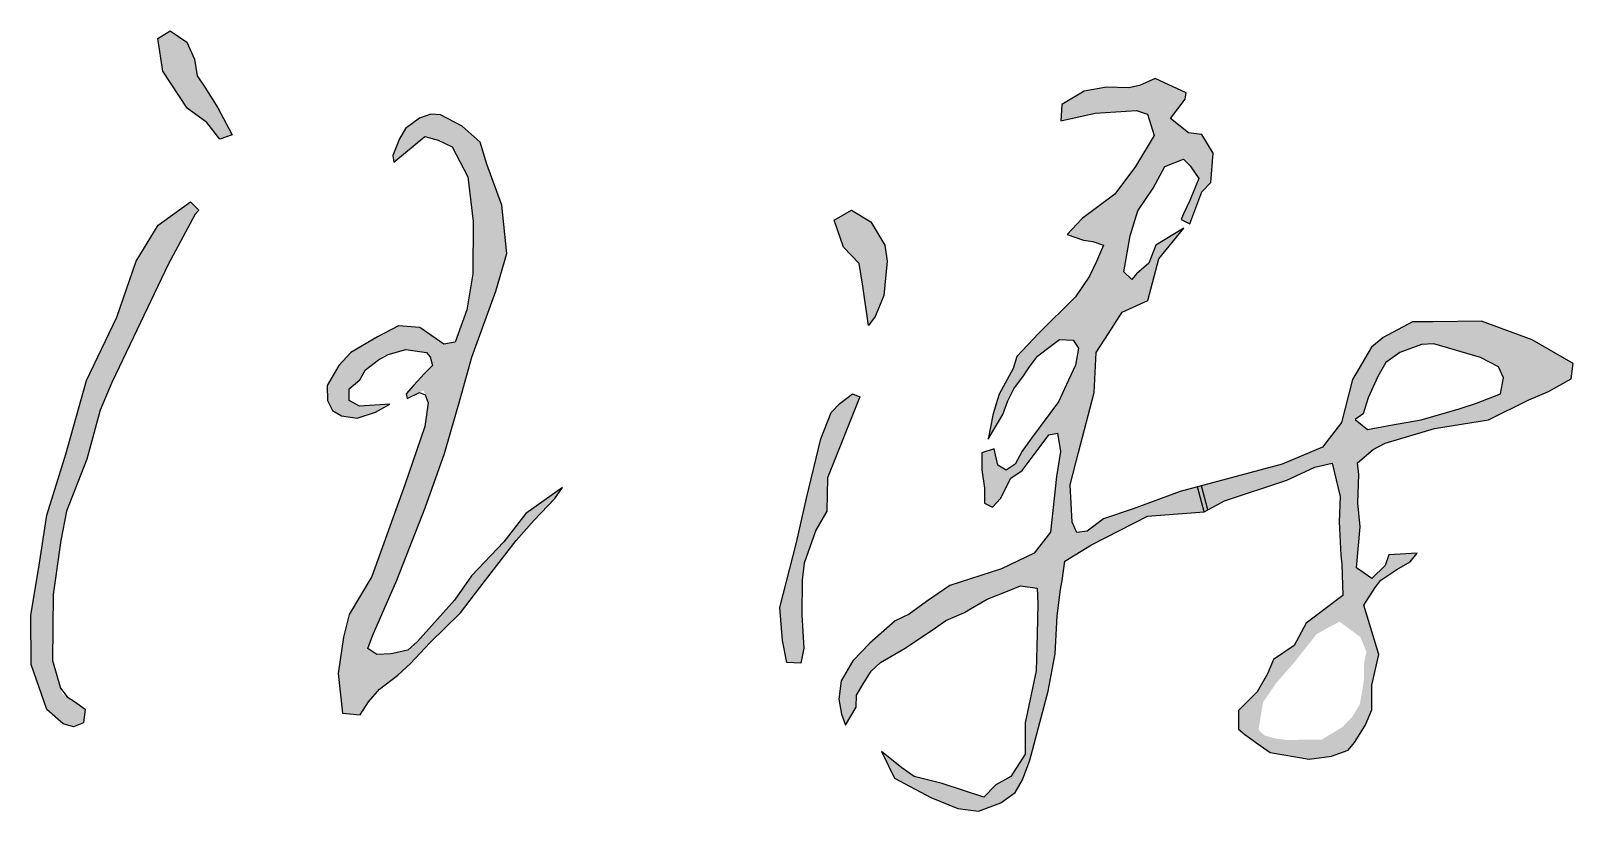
# Model space of a CAD drawing. Extents: x 1680110 to 4798266, y 269661 to 1249705.
# Drawn here: x 2474597 to 2477241, y 618040 to 619378 of the extents above; entities that cross this region are included whole.
import ezdxf

# ---------------------------------------------------------------- set-up
doc = ezdxf.new("R2010")
doc.units = 0
doc.header["$LTSCALE"] = 1000
doc.header["$MEASUREMENT"] = 0
doc.layers.add('PUB_TEXT', color=7, linetype='Continuous')

msp = doc.modelspace()

# ---------------------------------------------------------------- hatches: boundary and pattern name
at = {"layer": 'PUB_TEXT'}
h = msp.add_hatch(color=4, dxfattribs=at)
h.paths.add_polyline_path([(2474832.3, 618977.4), (2474882.9, 619072.2), (2474870.5, 619084.7), (2474815.2, 619044.8), (2474777, 618982.8), (2474744.2, 618886.9), (2474692.2, 618778.3), (2474656.8, 618652.3), (2474624.2, 618547.4), (2474611.2, 618462), (2474596.7, 618375.6), (2474597.3, 618291.5), (2474623.9, 618214.4), (2474652.3, 618189.8), (2474670, 618184.7), (2474687.1, 618191.7), (2474689.7, 618215), (2474671.3, 618228.3), (2474650.1, 618241), (2474633.9, 618298.6), (2474634.8, 618411.5), (2474648.1, 618504.2), (2474657.7, 618554.6), (2474692.7, 618643.6), (2474715.3, 618727.7), (2474735.7, 618775.2), (2474772.7, 618852.6)])
h.paths.add_polyline_path([(2474895.2, 619281.6), (2474882, 619300.9), (2474877, 619329.2), (2474863.8, 619358.6), (2474835.4, 619377.9), (2474814.1, 619364.7), (2474823.2, 619309), (2474864.8, 619245.1), (2474898.3, 619220.8), (2474920.6, 619192.4), (2474941.9, 619199.5), (2474917.5, 619246.1)])
h = msp.add_hatch(color=4, dxfattribs=at)
h.paths.add_polyline_path([(2476414.8, 618496.6), (2476511.1, 618546), (2476607.9, 618553.5), (2476596.5, 618596.1), (2476566.9, 618588.2), (2476486.6, 618558.1), (2476435.3, 618541.4), (2476407.4, 618520.2), (2476389.6, 618518), (2476381.8, 618535.8), (2476378.4, 618599.3), (2476392.9, 618655.1), (2476419.7, 618757.6), (2476422.7, 618826.6), (2476443.8, 618859.1), (2476467.3, 618895.3), (2476511.7, 618915.5), (2476530.2, 618986.8), (2476573.4, 619039.6), (2476525.3, 619010.4), (2476513.1, 618979.5), (2476492, 618961.4), (2476484.3, 618951.5), (2476470.5, 618964.7), (2476481, 619026.3), (2476494.2, 619069.2), (2476520.6, 619108.2), (2476540.4, 619145.6), (2476572.4, 619157.7), (2476583.9, 619146.2), (2476598.8, 619124.7), (2476583.4, 619087.3), (2476572.4, 619064.3), (2476568.5, 619054.4), (2476583.4, 619047.2), (2476604.3, 619101.6), (2476619.7, 619117.6), (2476623.6, 619168.2), (2476604, 619200), (2476581, 619202.8), (2476550.4, 619227.8), (2476575.4, 619260.5), (2476577.5, 619271.6), (2476523.9, 619296), (2476497.5, 619284.1), (2476478.7, 619280), (2476440.4, 619281.4), (2476402.1, 619274.4), (2476363.9, 619251.4), (2476362.3, 619223.8), (2476421.5, 619236.6), (2476491.9, 619241.4), (2476511.1, 619235), (2476522.3, 619198.3), (2476490.3, 619145.5), (2476455.1, 619097.6), (2476399.1, 619056), (2476373.5, 619028.9), (2476401.4, 619019), (2476417.5, 619016.8), (2476435.3, 619010.7), (2476423.6, 618982.4), (2476411.4, 618957.4), (2476387.5, 618921.9), (2476323.9, 618859.1), (2476287.1, 618819.5), (2476280.5, 618799.2), (2476256.5, 618754.8), (2476251, 618736.8), (2476245.8, 618719.1), (2476238, 618678), (2476263.1, 618719.9), (2476271.5, 618743.6), (2476281.9, 618764.2), (2476298.6, 618786.4), (2476308.5, 618801.7), (2476322.3, 618820.4), (2476339.6, 618833.2), (2476359.8, 618848.5), (2476383.5, 618847.5), (2476392.8, 618833.7), (2476387.4, 618804.6), (2476375.6, 618779), (2476358.3, 618742.1), (2476312, 618679.5), (2476296.2, 618657.3), (2476284.3, 618635.2), (2476268.6, 618624.8), (2476254.3, 618633.2), (2476247.9, 618661.3), (2476227.2, 618654.6), (2476227.2, 618625.3), (2476231.5, 618593.6), (2476231.5, 618568), (2476245.3, 618561.2), (2476259, 618576.1), (2476276.4, 618611), (2476295.8, 618624.1), (2476326.9, 618665.2), (2476341.9, 618685.1), (2476356.9, 618688.3), (2476361.8, 618656.5), (2476355, 618614.1), (2476344.9, 618518.3), (2476316.9, 618482.2), (2476260.8, 618455.5), (2476172.3, 618426.8), (2476132.2, 618399.3), (2476102.2, 618378), (2476078.6, 618366.2), (2476035.2, 618327.9), (2476006, 618298), (2475985.6, 618263.4), (2475981.6, 618232), (2475986.3, 618206.1), (2475993.4, 618187.2), (2476011.5, 618218.6), (2476012.3, 618239.1), (2476024.9, 618260.3), (2476037.5, 618280), (2476053.2, 618294.9), (2476095.7, 618319.3), (2476105.9, 618326.3), (2476147.7, 618354.6), (2476165, 618367.2), (2476197.2, 618380.6), (2476207.5, 618386.9), (2476235.8, 618403.4), (2476271.2, 618417.5), (2476293.2, 618426.2), (2476321.6, 618422.3), (2476323.1, 618395.5), (2476321.6, 618343.6), (2476320, 618280.7), (2476301.1, 618191.4), (2476301.1, 618137.7), (2476276.5, 618099.7), (2476250.8, 618085.2), (2476230.6, 618064), (2476159, 618087.4), (2476110.9, 618099.7), (2476089.7, 618114.3), (2476055, 618142.2), (2476077.4, 618096.4), (2476139.6, 618063.2), (2476186, 618044.5), (2476221.4, 618040), (2476259.6, 618054.4), (2476283.9, 618072.1), (2476296.6, 618093.6), (2476309.3, 618127.3), (2476340.8, 618245.6), (2476352.6, 618310), (2476355.8, 618375.2), (2476362, 618419.9), (2476364.4, 618435.6), (2476369.1, 618468.6)])
h.paths.add_polyline_path([(2476749.8, 618607.5), (2476797.6, 618630.1), (2476827.7, 618636.4), (2476841.3, 618579.3), (2476839.5, 618536), (2476842.2, 618478.7), (2476843.9, 618463.7), (2476845.7, 618409.8), (2476782.8, 618362.6), (2476762.5, 618323.8), (2476727.2, 618300), (2476716.6, 618275.3), (2476699, 618244.4), (2476667.2, 618212.7), (2476667.2, 618180.9), (2476677.8, 618171.2), (2476704.2, 618152.7), (2476721, 618140.4), (2476788.1, 618128.9), (2476826.1, 618134.2), (2476855.2, 618144.8), (2476865.8, 618158), (2476884.3, 618187.1), (2476895.8, 618213.6), (2476895.8, 618255.9), (2476907.3, 618308.8), (2476881.7, 618393.5), (2476901.1, 618423.5), (2476910.8, 618435.8), (2476938.2, 618454.3), (2476961.1, 618467.6), (2476973.5, 618482.6), (2476924.6, 618479.3), (2476918.1, 618461.4), (2476895.8, 618438.7), (2476869.2, 618457.5), (2476875.4, 618527.6), (2476871.6, 618568.4), (2476873.5, 618617.4), (2476871, 618637.2), (2476897.7, 618660.1), (2476918.1, 618670.7), (2477003.1, 618696.3), (2477095.6, 618710.8), (2477164.8, 618745.3), (2477198.3, 618759.8), (2477237.3, 618781), (2477240.6, 618807.7), (2477170.4, 618847.9), (2477083.4, 618880.2), (2477000.8, 618879.1), (2476965.1, 618879.1), (2476914.9, 618852.3), (2476894.9, 618835.6), (2476862.5, 618779.9), (2476843.5, 618706.3), (2476811.2, 618664), (2476742, 618635), (2476603.3, 618597.9), (2476614.3, 618556.9), (2476643, 618572.3)])
h.paths.add_polyline_path([(2476867, 618711.7), (2476880.8, 618721.3), (2476889.4, 618748.6), (2476905.8, 618785.3), (2476919.8, 618809.5), (2476943.3, 618826.7), (2476980.8, 618839.9), (2477001.9, 618841.5), (2477082, 618817.9), (2477112.9, 618801.8), (2477121.5, 618782.7), (2477116, 618755.5), (2477075.2, 618739.5), (2477045.5, 618729.6), (2476980, 618711.1), (2476931.2, 618702.4), (2476888, 618694.4)], flags=16)
h.paths.add_polyline_path([(2476821.6, 618355.2), (2476840.4, 618364.9), (2476875.8, 618338.5), (2476886.3, 618313.5), (2476882.1, 618294), (2476882.1, 618264.9), (2476875.1, 618223.9), (2476861.9, 618201.7), (2476845.2, 618184.3), (2476809.8, 618162.8), (2476749.3, 618162.1), (2476729.2, 618164.9), (2476711.8, 618169.7), (2476701.3, 618179.4), (2476709, 618226.7), (2476731.9, 618260), (2476761.1, 618293.4), (2476800.8, 618343.4)], flags=16)
h.paths.add_polyline_path([(2476603.3, 618597.9), (2476596.5, 618596.1), (2476607.9, 618553.5), (2476614.3, 618556.9)], flags=17)
msp.add_hatch(color=4, dxfattribs=at).paths.add_polyline_path([(2475277.8, 618740.3), (2475272.2, 618699.6), (2475237.6, 618599.6), (2475181, 618442.5), (2475142.5, 618377.1), (2475132.6, 618338.6), (2475123.7, 618275.9), (2475130.8, 618207.9), (2475161.3, 618205.2), (2475175.6, 618227.6), (2475194.5, 618249.1), (2475225.8, 618273.3), (2475247.3, 618293), (2475280.5, 618328.8), (2475333.4, 618379.8), (2475366.5, 618423.7), (2475428.4, 618504.3), (2475459.7, 618539.2), (2475494.7, 618575.9), (2475508.1, 618594.7), (2475445.5, 618550.1), (2475407.3, 618501.7), (2475351.9, 618443.4), (2475322.7, 618401.8), (2475259.7, 618330.7), (2475242.9, 618316.2), (2475214.4, 618309.5), (2475189.7, 618308.4), (2475174.6, 618319), (2475182.5, 618340.8), (2475224, 618436.2), (2475272.6, 618560.1), (2475305.9, 618653.4), (2475332.7, 618746.6), (2475352.5, 618818.7), (2475393.7, 618931.4), (2475412.6, 618996), (2475404, 619079.1), (2475378.3, 619149.3), (2475367, 619187), (2475336.2, 619214.6), (2475299.1, 619234.1), (2475282.2, 619235.3), (2475262.7, 619228.4), (2475238.8, 619210.2), (2475228.8, 619192.6), (2475217.5, 619164.4), (2475219.1, 619152.7), (2475272.1, 619197), (2475294.8, 619190.2), (2475318.7, 619178.8), (2475345.9, 619127.6), (2475354.9, 619051.3), (2475354.2, 618961.3), (2475344.1, 618899.7), (2475323.9, 618844.3), (2475304.4, 618840.7), (2475263.7, 618869.4), (2475226.9, 618871.9), (2475191.1, 618853.3), (2475145.2, 618826.6), (2475124.4, 618804), (2475104.4, 618769.9), (2475105.3, 618744.2), (2475113.7, 618727), (2475129.2, 618717.7), (2475156.3, 618714.1), (2475187.3, 618723.9), (2475212.1, 618738), (2475160.3, 618734.5), (2475142.1, 618744.2), (2475142.5, 618764.2), (2475160.7, 618779.7), (2475170.5, 618796.5), (2475202.1, 618821.2), (2475239.6, 618831.5), (2475279.6, 618825.5), (2475285.3, 618804), (2475271.5, 618790.3), (2475252.9, 618769.9), (2475240.1, 618755.8), (2475241.8, 618747.4), (2475270, 618761.4)])
h = msp.add_hatch(color=4, dxfattribs=at)
h.paths.add_polyline_path([(2476005.5, 618755.4), (2475983.6, 618739.1), (2475968.6, 618723.5), (2475951.1, 618678.4), (2475926.6, 618576.7), (2475909, 618500.6), (2475880.8, 618389.4), (2475885, 618332.4), (2475892.8, 618295.1), (2475916.7, 618293.7), (2475921.6, 618319.7), (2475918.1, 618376.7), (2475918.7, 618436.3), (2475922.6, 618465), (2475942.5, 618521.6), (2475961, 618554.4), (2475962.4, 618611.4), (2476017.9, 618750.4)])
h.paths.add_polyline_path([(2476016.9, 618979.2), (2476022.8, 618940), (2476032.8, 618872.8), (2476043.9, 618887.9), (2476048.9, 618898.9), (2476058.9, 618924), (2476064.9, 618983.1), (2476060.9, 619010.2), (2476036.8, 619050.3), (2476003.7, 619070.4), (2475973.6, 619053.3), (2475989.7, 619007.2)])

# ---------------------------------------------------------------- linework, layer by layer
at = {"layer": 'PUB_TEXT', "color": 4}
for p, q in [((2476607.9, 618553.5), (2476596.5, 618596.1)), ((2476614.3, 618556.9), (2476603.3, 618597.9))]:
    msp.add_line(p, q, dxfattribs=at)
for points in [[(2474864.8, 619245.1), (2474823.2, 619309), (2474814.1, 619364.7), (2474835.4, 619377.9), (2474863.8, 619358.6), (2474877, 619329.2), (2474882, 619300.9), (2474895.2, 619281.6), (2474917.5, 619246.1), (2474941.9, 619199.5), (2474920.6, 619192.4), (2474898.3, 619220.8), (2474864.8, 619245.1)], [(2475219.1, 619152.7), (2475272.1, 619197), (2475294.8, 619190.2), (2475318.7, 619178.8), (2475345.9, 619127.6), (2475354.9, 619051.3), (2475354.2, 618961.3), (2475344.1, 618899.7), (2475323.9, 618844.3), (2475304.4, 618840.7), (2475263.7, 618869.4), (2475226.9, 618871.9), (2475191.1, 618853.3), (2475145.2, 618826.6), (2475124.4, 618804), (2475104.4, 618769.9), (2475105.3, 618744.2), (2475113.7, 618727), (2475129.2, 618717.7), (2475156.3, 618714.1), (2475187.3, 618723.9), (2475212.1, 618738), (2475160.3, 618734.5), (2475142.1, 618744.2), (2475142.5, 618764.2), (2475160.7, 618779.7), (2475170.5, 618796.5), (2475192.6, 618813.8), (2475209, 618823.1), (2475239.6, 618831.5), (2475275.1, 618826.2), (2475281.3, 618819.1), (2475285.3, 618804), (2475271.5, 618790.3), (2475252.9, 618769.9), (2475240.1, 618755.8), (2475241.8, 618747.4), (2475263.1, 618758), (2475272.9, 618753.6), (2475277.8, 618740.3), (2475272.2, 618699.6), (2475237.6, 618599.6), (2475181, 618442.5), (2475142.5, 618377.1), (2475132.6, 618338.6), (2475123.7, 618275.9), (2475130.8, 618207.9), (2475161.3, 618205.2), (2475175.6, 618227.6), (2475194.5, 618249.1), (2475225.8, 618273.3), (2475247.3, 618293), (2475280.5, 618328.8), (2475333.4, 618379.8), (2475366.5, 618423.7), (2475428.4, 618504.3), (2475459.7, 618539.2), (2475494.7, 618575.9), (2475508.1, 618594.7), (2475445.5, 618550.1), (2475407.3, 618501.7), (2475351.9, 618443.4), (2475322.7, 618401.8), (2475259.7, 618330.7), (2475242.9, 618316.2), (2475214.4, 618309.5), (2475189.7, 618308.4), (2475174.6, 618319), (2475182.5, 618340.8), (2475224, 618436.2), (2475272.6, 618560.1), (2475305.9, 618653.4), (2475332.7, 618746.6), (2475352.5, 618818.7), (2475393.7, 618931.4), (2475412.6, 618996), (2475404, 619079.1), (2475378.3, 619149.3), (2475367, 619187), (2475336.2, 619214.6), (2475299.1, 619234.1), (2475282.2, 619235.3), (2475262.7, 619228.4), (2475238.8, 619210.2), (2475228.8, 619192.6), (2475217.5, 619164.4), (2475217.5, 619164.4), (2475219.1, 619152.7)], [(2474878.4, 619063.8), (2474832.3, 618977.4), (2474772.7, 618852.6), (2474735.7, 618775.2), (2474715.3, 618727.7), (2474692.7, 618643.6), (2474657.7, 618554.6), (2474648.1, 618504.2), (2474634.8, 618411.5), (2474633.9, 618298.6), (2474647.3, 618251.1), (2474658.7, 618235.9), (2474671.3, 618228.3), (2474689.7, 618215), (2474689.7, 618215), (2474687.1, 618191.7), (2474670, 618184.7), (2474652.3, 618189.8), (2474623.9, 618214.4), (2474597.3, 618291.5), (2474596.7, 618375.6), (2474611.2, 618462), (2474624.2, 618547.4), (2474656.8, 618652.3), (2474692.2, 618778.3), (2474744.2, 618886.9), (2474777, 618982.8), (2474815.2, 619044.8), (2474870.5, 619084.7), (2474884.5, 619070.7), (2474878.4, 619063.8)], [(2476032.8, 618872.8), (2476022.8, 618940), (2476016.9, 618979.2), (2475989.7, 619007.2), (2475973.6, 619053.3), (2476003.7, 619070.4), (2476036.8, 619050.3), (2476060.9, 619010.2), (2476064.9, 618983.1), (2476058.9, 618924), (2476048.9, 618898.9), (2476043.9, 618887.9), (2476032.8, 618872.8)], [(2476867, 618711.7), (2476888, 618694.4), (2476931.2, 618702.4), (2476980, 618711.1), (2477045.5, 618729.6), (2477075.2, 618739.5), (2477116, 618755.5), (2477121.5, 618782.7), (2477112.9, 618801.8), (2477082, 618817.9), (2477001.9, 618841.5), (2476980.8, 618839.9), (2476943.3, 618826.7), (2476919.8, 618809.5), (2476905.8, 618785.3), (2476889.4, 618748.6), (2476880.8, 618721.3), (2476867, 618711.7)], [(2476017.9, 618750.4), (2475962.4, 618611.4), (2475961, 618554.4), (2475942.5, 618521.6), (2475922.6, 618465), (2475918.7, 618436.3), (2475918.1, 618376.7), (2475921.6, 618319.7), (2475916.7, 618293.7), (2475916.7, 618293.7), (2475892.8, 618295.1), (2475885, 618332.4), (2475880.8, 618389.4), (2475909, 618500.6), (2475926.6, 618576.7), (2475951.1, 618678.4), (2475968.6, 618723.5), (2475983.6, 618739.1), (2476005.5, 618755.4), (2476017.9, 618750.4)]]:
    msp.add_lwpolyline(points, dxfattribs=at)
msp.add_lwpolyline([(2476362.3, 619223.8), (2476421.5, 619236.6), (2476491.9, 619241.4), (2476511.1, 619235), (2476522.3, 619198.3), (2476490.3, 619145.5), (2476455.1, 619097.6), (2476399.1, 619056), (2476399.1, 619056), (2476373.5, 619028.9), (2476401.4, 619019), (2476417.5, 619016.8), (2476435.3, 619010.7), (2476423.6, 618982.4), (2476411.4, 618957.4), (2476387.5, 618921.9), (2476323.9, 618859.1), (2476287.1, 618819.5), (2476280.5, 618799.2), (2476256.5, 618754.8), (2476251, 618736.8), (2476245.8, 618719.1), (2476238, 618678), (2476263.1, 618719.9), (2476271.5, 618743.6), (2476281.9, 618764.2), (2476298.6, 618786.4), (2476308.5, 618801.7), (2476322.3, 618820.4), (2476339.6, 618833.2), (2476359.8, 618848.5), (2476383.5, 618847.5), (2476392.8, 618833.7), (2476387.4, 618804.6), (2476375.6, 618779), (2476358.3, 618742.1), (2476312, 618679.5), (2476296.2, 618657.3), (2476284.3, 618635.2), (2476268.6, 618624.8), (2476254.3, 618633.2), (2476247.9, 618661.3), (2476227.2, 618654.6), (2476227.2, 618625.3), (2476231.5, 618593.6), (2476231.5, 618568), (2476245.3, 618561.2), (2476259, 618576.1), (2476276.4, 618611), (2476295.8, 618624.1), (2476326.9, 618665.2), (2476341.9, 618685.1), (2476356.9, 618688.3), (2476361.8, 618656.5), (2476355, 618614.1), (2476344.9, 618518.3), (2476316.9, 618482.2), (2476260.8, 618455.5), (2476172.3, 618426.8), (2476132.2, 618399.3), (2476102.2, 618378), (2476078.6, 618366.2), (2476035.2, 618327.9), (2476006, 618298), (2475985.6, 618263.4), (2475981.6, 618232), (2475986.3, 618206.1), (2475993.4, 618187.2), (2475993.4, 618187.2), (2476011.5, 618218.6), (2476012.3, 618239.1), (2476024.9, 618260.3), (2476037.5, 618280), (2476053.2, 618294.9), (2476095.7, 618319.3), (2476105.9, 618326.3), (2476147.7, 618354.6), (2476165, 618367.2), (2476197.2, 618380.6), (2476207.5, 618386.9), (2476235.8, 618403.4), (2476271.2, 618417.5), (2476293.2, 618426.2), (2476321.6, 618422.3), (2476323.1, 618395.5), (2476321.6, 618343.6), (2476320, 618280.7), (2476301.1, 618191.4), (2476301.1, 618137.7), (2476276.5, 618099.7), (2476250.8, 618085.2), (2476230.6, 618064), (2476159, 618087.4), (2476110.9, 618099.7), (2476089.7, 618114.3), (2476055, 618142.2), (2476055, 618142.2), (2476077.4, 618096.4), (2476139.6, 618063.2), (2476186, 618044.5), (2476221.4, 618040), (2476259.6, 618054.4), (2476283.9, 618072.1), (2476296.6, 618093.6), (2476309.3, 618127.3), (2476340.8, 618245.6), (2476352.6, 618310), (2476355.8, 618375.2), (2476362, 618419.9), (2476364.4, 618435.6), (2476369.1, 618468.6), (2476414.8, 618496.6), (2476511.1, 618546), (2476607.9, 618553.5), (2476643, 618572.3), (2476749.8, 618607.5), (2476797.6, 618630.1), (2476827.7, 618636.4), (2476841.3, 618579.3), (2476839.5, 618536), (2476842.2, 618478.7), (2476843.9, 618463.7), (2476845.7, 618409.8), (2476782.8, 618362.6), (2476762.5, 618323.8), (2476727.2, 618300), (2476716.6, 618275.3), (2476699, 618244.4), (2476667.2, 618212.7), (2476667.2, 618180.9), (2476677.8, 618171.2), (2476704.2, 618152.7), (2476721, 618140.4), (2476788.1, 618128.9), (2476826.1, 618134.2), (2476855.2, 618144.8), (2476865.8, 618158), (2476884.3, 618187.1), (2476895.8, 618213.6), (2476895.8, 618255.9), (2476907.3, 618308.8), (2476881.7, 618393.5), (2476901.1, 618423.5), (2476910.8, 618435.8), (2476938.2, 618454.3), (2476961.1, 618467.6), (2476973.5, 618482.6), (2476924.6, 618479.3), (2476918.1, 618461.4), (2476895.8, 618438.7), (2476869.2, 618457.5), (2476875.4, 618527.6), (2476871.6, 618568.4), (2476873.5, 618617.4), (2476871, 618637.2), (2476897.7, 618660.1), (2476918.1, 618670.7), (2477003.1, 618696.3), (2477095.6, 618710.8), (2477164.8, 618745.3), (2477198.3, 618759.8), (2477237.3, 618781), (2477240.6, 618807.7), (2477170.4, 618847.9), (2477170.4, 618847.9), (2477083.4, 618880.2), (2477000.8, 618879.1), (2476965.1, 618879.1), (2476914.9, 618852.3), (2476894.9, 618835.6), (2476862.5, 618779.9), (2476843.5, 618706.3), (2476843.5, 618706.3), (2476811.2, 618664), (2476742, 618635), (2476566.9, 618588.2), (2476486.6, 618558.1), (2476435.3, 618541.4), (2476407.4, 618520.2), (2476389.6, 618518), (2476381.8, 618535.8), (2476378.4, 618599.3), (2476392.9, 618655.1), (2476419.7, 618757.6), (2476422.7, 618826.6), (2476443.8, 618859.1), (2476467.3, 618895.3), (2476511.7, 618915.5), (2476530.2, 618986.8), (2476573.4, 619039.6), (2476525.3, 619010.4), (2476513.1, 618979.5), (2476492, 618961.4), (2476484.3, 618951.5), (2476470.5, 618964.7), (2476481, 619026.3), (2476494.2, 619069.2), (2476520.6, 619108.2), (2476540.4, 619145.6), (2476572.4, 619157.7), (2476583.9, 619146.2), (2476598.8, 619124.7), (2476583.4, 619087.3), (2476572.4, 619064.3), (2476568.5, 619054.4), (2476583.4, 619047.2), (2476604.3, 619101.6), (2476619.7, 619117.6), (2476623.6, 619168.2), (2476604, 619200), (2476581, 619202.8), (2476550.4, 619227.8), (2476575.4, 619260.5), (2476577.5, 619271.6), (2476523.9, 619296), (2476497.5, 619284.1), (2476478.7, 619280), (2476440.4, 619281.4), (2476402.1, 619274.4), (2476363.9, 619251.4), (2476362.3, 619223.8)], close=True, dxfattribs=at)

doc.saveas('drawing.dxf')
